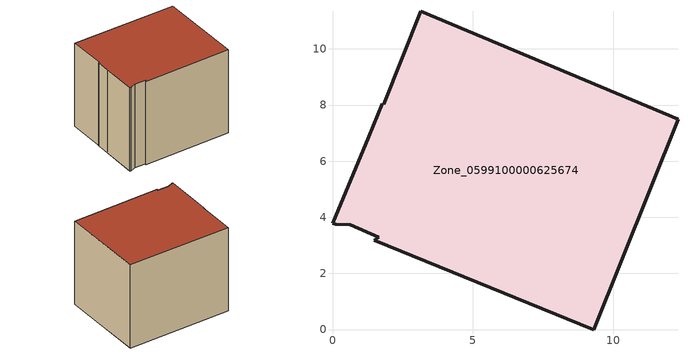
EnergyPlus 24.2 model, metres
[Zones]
Zone_0599100000625674
 floor ground (C_G): 9.31,0 1.49,3.19 1.64,3.3 0.64,3.74 0.12,3.74 0,3.79 1.29,6.87 1.77,8.04 1.82,8.03 3.15,11.34 12.31,7.49 z0
 wall outside (C_F): 9.31,0 12.31,7.49 3.15,11.34 1.82,8.03 1.77,8.04 1.29,6.87 0,3.79 0.12,3.74 0.64,3.74 1.64,3.3 1.49,3.19 9.31,0 z0:8.35
 roof outside (C_R): 1.49,3.19 9.31,0 12.31,7.49 3.15,11.34 1.82,8.03 1.77,8.04 1.29,6.87 0,3.79 0.12,3.74 0.64,3.74 1.64,3.3 z8.35
[BUILDING]
Pand.0599100000625674: North Axis=0; Terrain=City; Loads Convergence Tolerance Value=0.04; Temperature Convergence Tolerance Value=0.4; Solar Distribution=FullExterior; Maximum Number of Warmup Days=25; Minimum Number of Warmup Days=1
[Site:Location]
Rotterdam.The.Hague.AP_ZH_NLD Design_Conditions: Latitude=51.96; Longitude=4.45; Time Zone=1; Elevation=-4.5
[SITE:GROUNDTEMPERATURE:BUILDINGSURFACE]
18, 18, 18, 18, 18, 18, 18, 18, 18, 18, 18, 18
[MATERIAL] Thermal Absorptance=0.9; Solar Absorptance=0.7; Visible Absorptance=0.7
Name | Roughness | Thickness | Conductivity | Density | Specific Heat
G.TC.1992-2005 | MediumSmooth | 0.15 | 0.06 | 540 | 1210
F.TC.1992-2005 | Rough | 0.3 | 0.12 | 1920 | 840
R.TC.1992-2005 | MediumRough | 0.2 | 0.08 | 1500 | 1000
[CONSTRUCTION]
C_G: G.TC.1992-2005
C_F: F.TC.1992-2005
C_R: R.TC.1992-2005
[ZONE]
Zone_0599100000625674: Type=1; Multiplier=1; Ceiling Height=Autocalculate; Volume=Autocalculate; Floor Area=autocalculate; Part of Total Floor Area=Yes
[ZONEINFILTRATION:DESIGNFLOWRATE]
Infil_Zone_0599100000625674: Zone or ZoneList or Space or SpaceList=Zone_0599100000625674; Schedule=AlwaysOn; Design Flow Rate Calculation Method=Flow/Area; Flow Rate per Floor Area=0.0015; Constant Term Coefficient=1; Temperature Term Coefficient=0; Velocity Term Coefficient=0; Velocity Squared Term Coefficient=0
[HVACTEMPLATE:ZONE:IDEALLOADSAIRSYSTEM]
Zone_0599100000625674: Maximum Heating Supply Air Temperature=50; Minimum Cooling Supply Air Temperature=13; Maximum Heating Supply Air Humidity Ratio=0.0156; Minimum Cooling Supply Air Humidity Ratio=0.0077; Heating Limit=NoLimit; Cooling Limit=NoLimit; Dehumidification Control Type=ConstantSensibleHeatRatio; Cooling Sensible Heat Ratio=0.7; Dehumidification Setpoint=60; Humidification Control Type=None; Humidification Setpoint=30; Outdoor Air Method=None; Outdoor Air Flow Rate per Person=0.00944; Outdoor Air Flow Rate per Zone Floor Area=0; Outdoor Air Flow Rate per Zone=0; Demand Controlled Ventilation Type=None; Outdoor Air Economizer Type=NoEconomizer; Heat Recovery Type=None; Sensible Heat Recovery Effectiveness=0.7; Latent Heat Recovery Effectiveness=0.65
[ZONECONTROL:THERMOSTAT]
ThermostatControl_Zone_0599100000625674: Zone or ZoneList=Zone_0599100000625674; Control Type Schedule=DualSetpointControlType; Control 1=Thermostat_Zone_0599100000625674; Temperature Difference Between Cutout And Setpoint=0
[THERMOSTATSETPOINT:DUALSETPOINT]
Thermostat_Zone_0599100000625674: Heating Setpoint Temperature Schedule=HeatingSetpoint_Zone_0599100000625674; Cooling Setpoint Temperature Schedule=CoolingSetpoint_Zone_0599100000625674
[SCHEDULE:COMPACT]
HeatingSetpoint_Zone_0599100000625674: Through: 12/31, For: AllDays, Until: 24:00, 21
CoolingSetpoint_Zone_0599100000625674: Through: 12/31, For: AllDays, Until: 24:00, 24
DualSetpointControlType: Through: 12/31, For: AllDays, Until: 24:00, 4
AlwaysOn: Through: 12/31, For: AllDays, Until: 24:00, 1
